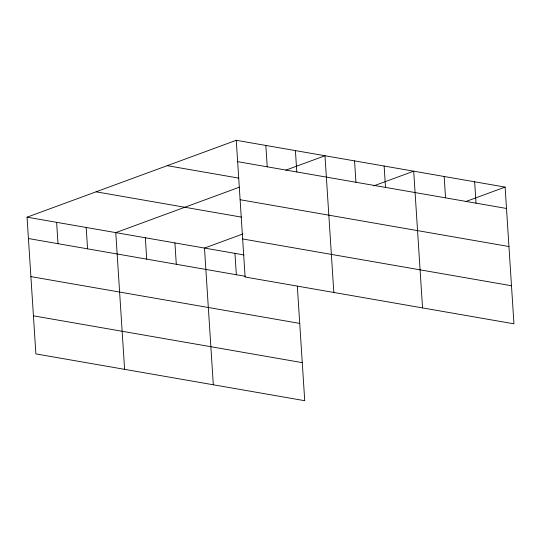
<?xml version="1.0" encoding="UTF-8"?>
<svg xmlns="http://www.w3.org/2000/svg" width="541" height="541" viewBox="0 0 541 541"><rect width="100%" height="100%" fill="white"/><g stroke="black" fill="none" stroke-linecap="round" stroke-linejoin="round"><path stroke-width="0.81" d="M297.32 286.169L304.732 400.698L35.889 353.902L27.05 217.178L236.268 140.302L505.111 187.098L513.95 323.822L245.114 277.019L236.268 140.302M239.345 187.213L115.767 232.623L124.606 369.341M285.864 170.124L324.985 155.747L333.831 292.465M242.841 233.976L204.484 248.069L213.323 384.786M373.811 185.847L413.703 171.193L422.548 307.91M465.984 201.475L505.111 187.098M237.655 161.664L506.491 208.468M167.23 165.674L238.696 178.111M240.116 199.73L508.953 246.534M96.095 191.812L241.489 217.124M242.652 238.953L511.488 285.749M27.05 217.178L244.011 254.946M28.43 238.54L245.391 276.316M30.891 276.613L299.734 323.41M33.427 315.829L302.27 362.632M474.64 181.796L476.019 203.159M444.175 176.494L445.554 197.857M384.13 166.04L385.51 187.402M354.558 160.893L355.944 182.256M295.413 150.594L296.799 171.964M265.841 145.448L267.227 166.811M234.95 253.371L236.336 274.733M174.912 242.923L176.292 264.285M145.34 237.77L146.719 259.139M86.195 227.477L87.574 248.84M56.622 222.331L58.002 243.693"/></g></svg>
